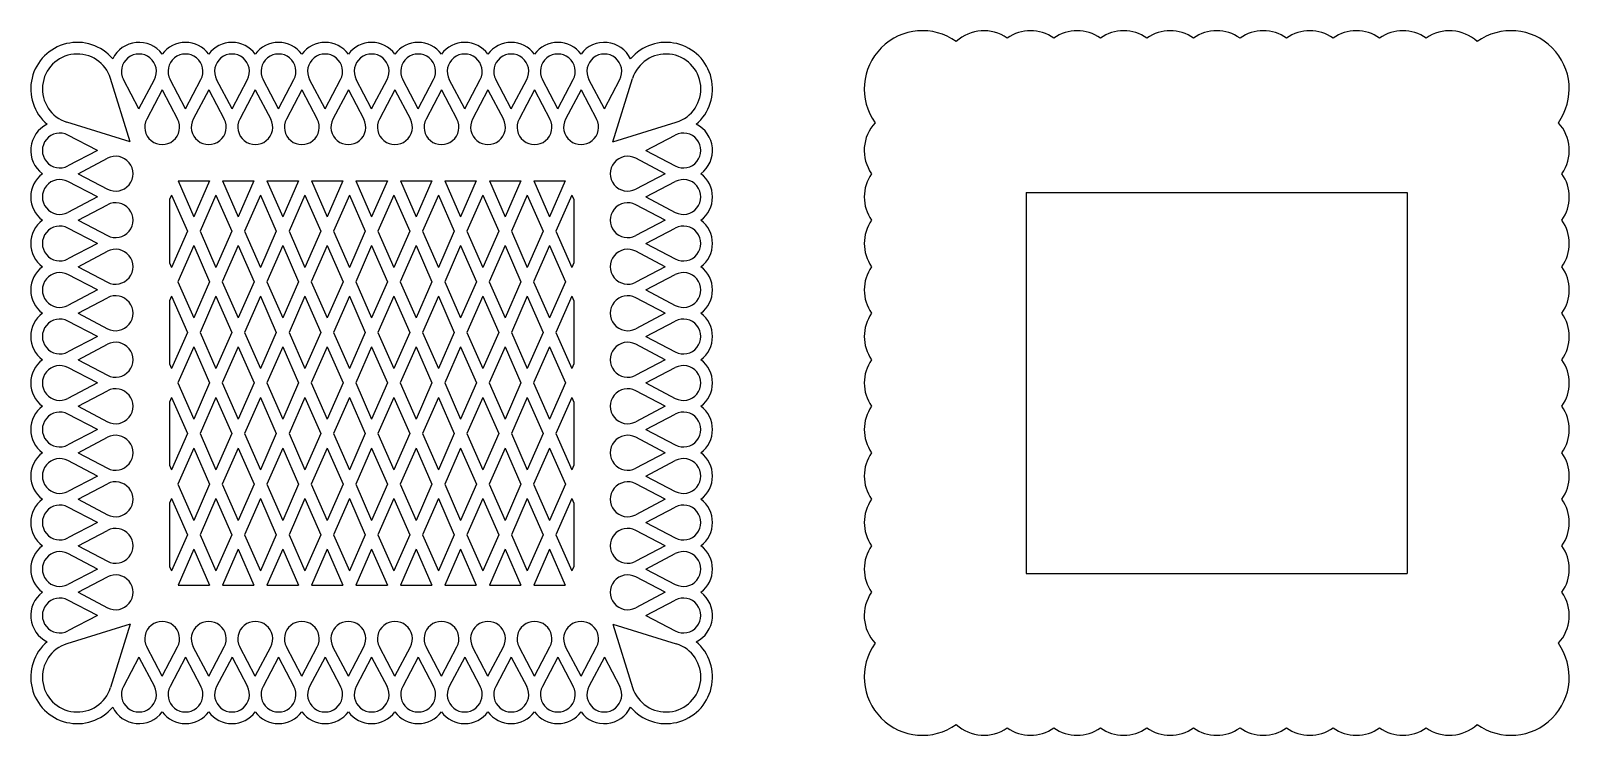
# Model space of a CAD drawing. Extents: x -370 to 192, y -58 to 235.
# Drawn here: x -72.5 to 191.9, y 113.5 to 234.7 of the extents above; entities that cross this region are included whole.
import ezdxf

# ---------------------------------------------------------------- set-up
doc = ezdxf.new("R2010")
doc.units = 0
doc.layers.get('0').update_dxf_attribs({"linetype": 'CONTINUOUS'})

msp = doc.modelspace()

# ---------------------------------------------------------------- linework, layer by layer
for p, q in [((-55.384269, 215.563399), (-58.76577, 226.454208)), ((-53.905075, 221.232139), (-56.560016, 226.278163)), ((-53.905075, 221.232139), (-51.250134, 226.278163)), ((-45.905075, 221.232139), (-48.560016, 226.278163)), ((-45.905075, 221.232139), (-43.250134, 226.278163)), ((-37.905075, 221.232139), (-40.560016, 226.278163)), ((-37.905075, 221.232139), (-35.250134, 226.278163)), ((-29.905075, 221.232139), (-32.560016, 226.278163)), ((-29.905075, 221.232139), (-27.250134, 226.278163)), ((-21.905075, 221.232139), (-24.560016, 226.278163)), ((-21.905075, 221.232139), (-19.250134, 226.278163)), ((-13.905075, 221.232139), (-16.560016, 226.278163)), ((-13.905075, 221.232139), (-11.250134, 226.278163)), ((-5.905075, 221.232139), (-8.560016, 226.278163)), ((-5.905075, 221.232139), (-3.250134, 226.278163)), ((2.094925, 221.232139), (-0.560016, 226.278163)), ((2.094925, 221.232139), (4.749866, 226.278163)), ((10.094925, 221.232139), (7.439984, 226.278163)), ((10.094925, 221.232139), (12.749866, 226.278163)), ((18.094925, 221.232139), (15.439984, 226.278163)), ((18.094925, 221.232139), (20.749866, 226.278163)), ((26.094925, 221.232139), (23.439984, 226.278163)), ((26.094925, 221.232139), (28.749866, 226.278163)), ((27.574119, 215.563399), (30.95562, 226.454208)), ((-49.905075, 224.539331), (-52.560016, 219.493307)), ((-49.905075, 224.539331), (-47.250134, 219.493307)), ((-41.905075, 224.539331), (-44.560016, 219.493307)), ((-41.905075, 224.539331), (-39.250134, 219.493307)), ((-33.905075, 224.539331), (-36.560016, 219.493307)), ((-33.905075, 224.539331), (-31.250134, 219.493307)), ((-25.905075, 224.539331), (-28.560016, 219.493307)), ((-25.905075, 224.539331), (-23.250134, 219.493307)), ((-17.905075, 224.539331), (-20.560016, 219.493307)), ((-17.905075, 224.539331), (-15.250134, 219.493307)), ((-9.905075, 224.539331), (-12.560016, 219.493307)), ((-9.905075, 224.539331), (-7.250134, 219.493307)), ((-1.905075, 224.539331), (-4.560016, 219.493307)), ((-1.905075, 224.539331), (0.749866, 219.493307)), ((6.094925, 224.539331), (3.439984, 219.493307)), ((6.094925, 224.539331), (8.749866, 219.493307)), ((14.094925, 224.539331), (11.439984, 219.493307)), ((14.094925, 224.539331), (16.749866, 219.493307)), ((22.094925, 224.539331), (19.439984, 219.493307)), ((22.094925, 224.539331), (24.749866, 219.493307)), ((-55.384269, 215.563399), (-66.275078, 218.9449)), ((27.574119, 215.563399), (38.464928, 218.9449)), ((-61.053009, 214.084206), (-66.099032, 216.739147)), ((33.242859, 214.084206), (38.288882, 216.739147)), ((-61.053009, 214.084206), (-66.099032, 211.429264)), ((-64.3602, 210.084206), (-59.314176, 212.739147)), ((36.55005, 210.084206), (31.504026, 212.739147)), ((33.242859, 214.084206), (38.288882, 211.429264)), ((-64.3602, 210.084206), (-59.314176, 207.429264)), ((36.55005, 210.084206), (31.504026, 207.429264)), ((-61.053009, 206.084206), (-66.099032, 208.739147)), ((-48.308953, 206.414233), (-48.655075, 205.626108)), ((-48.308953, 206.414233), (-45.578487, 200.19692)), ((-47.187385, 208.834256), (-44.4863, 202.683845)), ((-47.187385, 208.834256), (-41.785215, 208.834256)), ((-41.785215, 208.834256), (-44.4863, 202.683845)), ((-40.663647, 206.414233), (-43.394113, 200.19692)), ((-40.663647, 206.414233), (-37.93318, 200.19692)), ((-39.542079, 208.834256), (-36.840994, 202.683845)), ((-39.542079, 208.834256), (-34.139909, 208.834256)), ((-34.139909, 208.834256), (-36.840994, 202.683845)), ((-33.018341, 206.414233), (-35.748807, 200.19692)), ((-33.018341, 206.414233), (-30.287874, 200.19692)), ((-31.896772, 208.834256), (-29.195688, 202.683845)), ((-31.896772, 208.834256), (-26.494603, 208.834256)), ((-26.494603, 208.834256), (-29.195688, 202.683845)), ((-25.373034, 206.414233), (-28.103501, 200.19692)), ((-25.373034, 206.414233), (-22.642568, 200.19692)), ((-24.251466, 208.834256), (-21.550381, 202.683845)), ((-24.251466, 208.834256), (-18.849296, 208.834256)), ((-18.849296, 208.834256), (-21.550381, 202.683845)), ((-17.727728, 206.414233), (-20.458195, 200.19692)), ((-17.727728, 206.414233), (-14.997262, 200.19692)), ((-16.60616, 208.834256), (-13.905075, 202.683845)), ((-16.60616, 208.834256), (-11.20399, 208.834256)), ((-11.20399, 208.834256), (-13.905075, 202.683845)), ((-10.082422, 206.414233), (-12.812888, 200.19692)), ((-10.082422, 206.414233), (-7.351955, 200.19692)), ((-8.960854, 208.834256), (-6.259769, 202.683845)), ((-8.960854, 208.834256), (-3.558684, 208.834256)), ((-3.558684, 208.834256), (-6.259769, 202.683845)), ((-2.437116, 206.414233), (-5.167582, 200.19692)), ((-2.437116, 206.414233), (0.293351, 200.19692)), ((-1.315547, 208.834256), (1.385538, 202.683845)), ((-1.315547, 208.834256), (4.086623, 208.834256)), ((4.086623, 208.834256), (1.385538, 202.683845)), ((5.208191, 206.414233), (2.477724, 200.19692)), ((5.208191, 206.414233), (7.938657, 200.19692)), ((6.329759, 208.834256), (9.030844, 202.683845)), ((6.329759, 208.834256), (11.731929, 208.834256)), ((11.731929, 208.834256), (9.030844, 202.683845)), ((12.853497, 206.414233), (10.12303, 200.19692)), ((12.853497, 206.414233), (15.583964, 200.19692)), ((13.975065, 208.834256), (16.67615, 202.683845)), ((13.975065, 208.834256), (19.377235, 208.834256)), ((19.377235, 208.834256), (16.67615, 202.683845)), ((20.498803, 206.414233), (17.768337, 200.19692)), ((20.498803, 206.414233), (20.844925, 205.626108)), ((33.242859, 206.084206), (38.288882, 208.739147)), ((98.607954, 206.834256), (164.107954, 206.834256)), ((98.607954, 206.834256), (98.607954, 141.334156)), ((164.107954, 206.834256), (164.107954, 141.334156)), ((-61.053009, 206.084206), (-66.099032, 203.429264)), ((-64.3602, 202.084206), (-59.314176, 204.739147)), ((-48.655075, 205.626108), (-48.655075, 194.767731)), ((20.844925, 205.626108), (20.844925, 194.767731)), ((36.55005, 202.084206), (31.504026, 204.739147)), ((33.242859, 206.084206), (38.288882, 203.429264)), ((-64.3602, 202.084206), (-59.314176, 199.429264)), ((36.55005, 202.084206), (31.504026, 199.429264)), ((-61.053009, 198.084206), (-66.099032, 200.739147)), ((-45.578487, 200.19692), (-48.308953, 193.979607)), ((-43.394113, 200.19692), (-40.663647, 193.979607)), ((-37.93318, 200.19692), (-40.663647, 193.979607)), ((-35.748807, 200.19692), (-33.018341, 193.979607)), ((-30.287874, 200.19692), (-33.018341, 193.979607)), ((-28.103501, 200.19692), (-25.373034, 193.979607)), ((-22.642568, 200.19692), (-25.373034, 193.979607)), ((-20.458195, 200.19692), (-17.727728, 193.979607)), ((-14.997262, 200.19692), (-17.727728, 193.979607)), ((-12.812888, 200.19692), (-10.082422, 193.979607)), ((-7.351955, 200.19692), (-10.082422, 193.979607)), ((-5.167582, 200.19692), (-2.437116, 193.979607)), ((0.293351, 200.19692), (-2.437116, 193.979607)), ((2.477724, 200.19692), (5.208191, 193.979607)), ((7.938657, 200.19692), (5.208191, 193.979607)), ((10.12303, 200.19692), (12.853497, 193.979607)), ((15.583964, 200.19692), (12.853497, 193.979607)), ((17.768337, 200.19692), (20.498803, 193.979607)), ((33.242859, 198.084206), (38.288882, 200.739147)), ((-61.053009, 198.084206), (-66.099032, 195.429264)), ((-64.3602, 194.084206), (-59.314176, 196.739147)), ((-44.4863, 197.709995), (-47.216767, 191.492682)), ((-44.4863, 197.709995), (-41.755834, 191.492682)), ((-36.840994, 197.709995), (-39.57146, 191.492682)), ((-36.840994, 197.709995), (-34.110527, 191.492682)), ((-29.195688, 197.709995), (-31.926154, 191.492682)), ((-29.195688, 197.709995), (-26.465221, 191.492682)), ((-21.550381, 197.709995), (-24.280848, 191.492682)), ((-21.550381, 197.709995), (-18.819915, 191.492682)), ((-13.905075, 197.709995), (-16.635541, 191.492682)), ((-13.905075, 197.709995), (-11.174608, 191.492682)), ((-6.259769, 197.709995), (-8.990235, 191.492682)), ((-6.259769, 197.709995), (-3.529302, 191.492682)), ((1.385538, 197.709995), (-1.344929, 191.492682)), ((1.385538, 197.709995), (4.116004, 191.492682)), ((9.030844, 197.709995), (6.300377, 191.492682)), ((9.030844, 197.709995), (11.76131, 191.492682)), ((16.67615, 197.709995), (13.945684, 191.492682)), ((16.67615, 197.709995), (19.406617, 191.492682)), ((36.55005, 194.084206), (31.504026, 196.739147)), ((33.242859, 198.084206), (38.288882, 195.429264)), ((-64.3602, 194.084206), (-59.314176, 191.429264)), ((-48.655075, 194.767731), (-48.308953, 193.979607)), ((20.844925, 194.767731), (20.498803, 193.979607)), ((36.55005, 194.084206), (31.504026, 191.429264)), ((-61.053009, 190.084206), (-66.099032, 192.739147)), ((-47.216767, 191.492682), (-44.4863, 185.275369)), ((-41.755834, 191.492682), (-44.4863, 185.275369)), ((-39.57146, 191.492682), (-36.840994, 185.275369)), ((-34.110527, 191.492682), (-36.840994, 185.275369)), ((-31.926154, 191.492682), (-29.195688, 185.275369)), ((-26.465221, 191.492682), (-29.195688, 185.275369)), ((-24.280848, 191.492682), (-21.550381, 185.275369)), ((-18.819915, 191.492682), (-21.550381, 185.275369)), ((-16.635541, 191.492682), (-13.905075, 185.275369)), ((-11.174608, 191.492682), (-13.905075, 185.275369)), ((-8.990235, 191.492682), (-6.259769, 185.275369)), ((-3.529302, 191.492682), (-6.259769, 185.275369)), ((-1.344929, 191.492682), (1.385538, 185.275369)), ((4.116004, 191.492682), (1.385538, 185.275369)), ((6.300377, 191.492682), (9.030844, 185.275369)), ((11.76131, 191.492682), (9.030844, 185.275369)), ((13.945684, 191.492682), (16.67615, 185.275369)), ((19.406617, 191.492682), (16.67615, 185.275369)), ((33.242859, 190.084206), (38.288882, 192.739147)), ((-61.053009, 190.084206), (-66.099032, 187.429264)), ((-64.3602, 186.084206), (-59.314176, 188.739147)), ((-48.308953, 189.005757), (-48.655075, 188.217632)), ((-48.655075, 188.217632), (-48.655075, 177.359255)), ((-48.308953, 189.005757), (-45.578487, 182.788444)), ((-40.663647, 189.005757), (-43.394113, 182.788444)), ((-40.663647, 189.005757), (-37.93318, 182.788444)), ((-33.018341, 189.005757), (-35.748807, 182.788444)), ((-33.018341, 189.005757), (-30.287874, 182.788444)), ((-25.373034, 189.005757), (-28.103501, 182.788444)), ((-25.373034, 189.005757), (-22.642568, 182.788444)), ((-17.727728, 189.005757), (-20.458195, 182.788444)), ((-17.727728, 189.005757), (-14.997262, 182.788444)), ((-10.082422, 189.005757), (-12.812888, 182.788444)), ((-10.082422, 189.005757), (-7.351955, 182.788444)), ((-2.437116, 189.005757), (-5.167582, 182.788444)), ((-2.437116, 189.005757), (0.293351, 182.788444)), ((5.208191, 189.005757), (2.477724, 182.788444)), ((5.208191, 189.005757), (7.938657, 182.788444)), ((12.853497, 189.005757), (10.12303, 182.788444)), ((12.853497, 189.005757), (15.583964, 182.788444)), ((20.498803, 189.005757), (17.768337, 182.788444)), ((20.498803, 189.005757), (20.844925, 188.217632)), ((20.844925, 188.217632), (20.844925, 177.359255)), ((36.55005, 186.084206), (31.504026, 188.739147)), ((33.242859, 190.084206), (38.288882, 187.429264)), ((-64.3602, 186.084206), (-59.314176, 183.429264)), ((36.55005, 186.084206), (31.504026, 183.429264)), ((-61.053009, 182.084206), (-66.099032, 184.739147)), ((-45.578487, 182.788444), (-48.308953, 176.571131)), ((-43.394113, 182.788444), (-40.663647, 176.571131)), ((-37.93318, 182.788444), (-40.663647, 176.571131)), ((-35.748807, 182.788444), (-33.018341, 176.571131)), ((-30.287874, 182.788444), (-33.018341, 176.571131)), ((-28.103501, 182.788444), (-25.373034, 176.571131)), ((-22.642568, 182.788444), (-25.373034, 176.571131)), ((-20.458195, 182.788444), (-17.727728, 176.571131)), ((-14.997262, 182.788444), (-17.727728, 176.571131)), ((-12.812888, 182.788444), (-10.082422, 176.571131)), ((-7.351955, 182.788444), (-10.082422, 176.571131)), ((-5.167582, 182.788444), (-2.437116, 176.571131)), ((0.293351, 182.788444), (-2.437116, 176.571131)), ((2.477724, 182.788444), (5.208191, 176.571131)), ((7.938657, 182.788444), (5.208191, 176.571131)), ((10.12303, 182.788444), (12.853497, 176.571131)), ((15.583964, 182.788444), (12.853497, 176.571131)), ((17.768337, 182.788444), (20.498803, 176.571131)), ((33.242859, 182.084206), (38.288882, 184.739147)), ((-61.053009, 182.084206), (-66.099032, 179.429264)), ((-64.3602, 178.084206), (-59.314176, 180.739147)), ((-44.4863, 180.301518), (-47.216767, 174.084206)), ((-44.4863, 180.301518), (-41.755834, 174.084206)), ((-36.840994, 180.301518), (-39.57146, 174.084206)), ((-36.840994, 180.301518), (-34.110527, 174.084206)), ((-29.195688, 180.301518), (-31.926154, 174.084206)), ((-29.195688, 180.301518), (-26.465221, 174.084206)), ((-21.550381, 180.301518), (-24.280848, 174.084206)), ((-21.550381, 180.301518), (-18.819915, 174.084206)), ((-13.905075, 180.301518), (-16.635541, 174.084206)), ((-13.905075, 180.301518), (-11.174608, 174.084206)), ((-6.259769, 180.301518), (-8.990235, 174.084206)), ((-6.259769, 180.301518), (-3.529302, 174.084206)), ((1.385538, 180.301518), (-1.344929, 174.084206)), ((1.385538, 180.301518), (4.116004, 174.084206)), ((9.030844, 180.301518), (6.300377, 174.084206)), ((9.030844, 180.301518), (11.76131, 174.084206)), ((16.67615, 180.301518), (13.945684, 174.084206)), ((16.67615, 180.301518), (19.406617, 174.084206)), ((36.55005, 178.084206), (31.504026, 180.739147)), ((33.242859, 182.084206), (38.288882, 179.429264)), ((-64.3602, 178.084206), (-59.314176, 175.429264)), ((-48.655075, 177.359255), (-48.308953, 176.571131)), ((20.844925, 177.359255), (20.498803, 176.571131)), ((36.55005, 178.084206), (31.504026, 175.429264)), ((-61.053009, 174.084206), (-66.099032, 176.739147)), ((33.242859, 174.084206), (38.288882, 176.739147)), ((-61.053009, 174.084206), (-66.099032, 171.429264)), ((-64.3602, 170.084206), (-59.314176, 172.739147)), ((-47.216767, 174.084206), (-44.4863, 167.866893)), ((-41.755834, 174.084206), (-44.4863, 167.866893)), ((-39.57146, 174.084206), (-36.840994, 167.866893)), ((-34.110527, 174.084206), (-36.840994, 167.866893)), ((-31.926154, 174.084206), (-29.195688, 167.866893)), ((-26.465221, 174.084206), (-29.195688, 167.866893)), ((-24.280848, 174.084206), (-21.550381, 167.866893)), ((-18.819915, 174.084206), (-21.550381, 167.866893)), ((-16.635541, 174.084206), (-13.905075, 167.866893)), ((-11.174608, 174.084206), (-13.905075, 167.866893)), ((-8.990235, 174.084206), (-6.259769, 167.866893)), ((-3.529302, 174.084206), (-6.259769, 167.866893)), ((-1.344929, 174.084206), (1.385538, 167.866893)), ((4.116004, 174.084206), (1.385538, 167.866893)), ((6.300377, 174.084206), (9.030844, 167.866893)), ((11.76131, 174.084206), (9.030844, 167.866893)), ((13.945684, 174.084206), (16.67615, 167.866893)), ((19.406617, 174.084206), (16.67615, 167.866893)), ((36.55005, 170.084206), (31.504026, 172.739147)), ((33.242859, 174.084206), (38.288882, 171.429264)), ((-64.3602, 170.084206), (-59.314176, 167.429264)), ((-48.308953, 171.59728), (-48.655075, 170.809156)), ((-48.655075, 170.809156), (-48.655075, 159.950779)), ((-48.308953, 171.59728), (-45.578487, 165.379968)), ((-40.663647, 171.59728), (-43.394113, 165.379968)), ((-40.663647, 171.59728), (-37.93318, 165.379968)), ((-33.018341, 171.59728), (-35.748807, 165.379968)), ((-33.018341, 171.59728), (-30.287874, 165.379968)), ((-25.373034, 171.59728), (-28.103501, 165.379968)), ((-25.373034, 171.59728), (-22.642568, 165.379968)), ((-17.727728, 171.59728), (-20.458195, 165.379968)), ((-17.727728, 171.59728), (-14.997262, 165.379968)), ((-10.082422, 171.59728), (-12.812888, 165.379968)), ((-10.082422, 171.59728), (-7.351955, 165.379968)), ((-2.437116, 171.59728), (-5.167582, 165.379968)), ((-2.437116, 171.59728), (0.293351, 165.379968)), ((5.208191, 171.59728), (2.477724, 165.379968)), ((5.208191, 171.59728), (7.938657, 165.379968)), ((12.853497, 171.59728), (10.12303, 165.379968)), ((12.853497, 171.59728), (15.583964, 165.379968)), ((20.498803, 171.59728), (17.768337, 165.379968)), ((20.498803, 171.59728), (20.844925, 170.809156)), ((20.844925, 170.809156), (20.844925, 159.950779)), ((36.55005, 170.084206), (31.504026, 167.429264)), ((-61.053009, 166.084206), (-66.099032, 168.739147)), ((33.242859, 166.084206), (38.288882, 168.739147)), ((-61.053009, 166.084206), (-66.099032, 163.429264)), ((-64.3602, 162.084206), (-59.314176, 164.739147)), ((-45.578487, 165.379968), (-48.308953, 159.162655)), ((-43.394113, 165.379968), (-40.663647, 159.162655)), ((-37.93318, 165.379968), (-40.663647, 159.162655)), ((-35.748807, 165.379968), (-33.018341, 159.162655)), ((-30.287874, 165.379968), (-33.018341, 159.162655)), ((-28.103501, 165.379968), (-25.373034, 159.162655)), ((-22.642568, 165.379968), (-25.373034, 159.162655)), ((-20.458195, 165.379968), (-17.727728, 159.162655)), ((-14.997262, 165.379968), (-17.727728, 159.162655)), ((-12.812888, 165.379968), (-10.082422, 159.162655)), ((-7.351955, 165.379968), (-10.082422, 159.162655)), ((-5.167582, 165.379968), (-2.437116, 159.162655)), ((0.293351, 165.379968), (-2.437116, 159.162655)), ((2.477724, 165.379968), (5.208191, 159.162655)), ((7.938657, 165.379968), (5.208191, 159.162655)), ((10.12303, 165.379968), (12.853497, 159.162655)), ((15.583964, 165.379968), (12.853497, 159.162655)), ((17.768337, 165.379968), (20.498803, 159.162655)), ((36.55005, 162.084206), (31.504026, 164.739147)), ((33.242859, 166.084206), (38.288882, 163.429264)), ((-64.3602, 162.084206), (-59.314176, 159.429264)), ((-44.4863, 162.893042), (-47.216767, 156.675729)), ((-44.4863, 162.893042), (-41.755834, 156.675729)), ((-36.840994, 162.893042), (-39.57146, 156.675729)), ((-36.840994, 162.893042), (-34.110527, 156.675729)), ((-29.195688, 162.893042), (-31.926154, 156.675729)), ((-29.195688, 162.893042), (-26.465221, 156.675729)), ((-21.550381, 162.893042), (-24.280848, 156.675729)), ((-21.550381, 162.893042), (-18.819915, 156.675729)), ((-13.905075, 162.893042), (-16.635541, 156.675729)), ((-13.905075, 162.893042), (-11.174608, 156.675729)), ((-6.259769, 162.893042), (-8.990235, 156.675729)), ((-6.259769, 162.893042), (-3.529302, 156.675729)), ((1.385538, 162.893042), (-1.344929, 156.675729)), ((1.385538, 162.893042), (4.116004, 156.675729)), ((9.030844, 162.893042), (6.300377, 156.675729)), ((9.030844, 162.893042), (11.76131, 156.675729)), ((16.67615, 162.893042), (13.945684, 156.675729)), ((16.67615, 162.893042), (19.406617, 156.675729)), ((36.55005, 162.084206), (31.504026, 159.429264)), ((-61.053009, 158.084206), (-66.099032, 160.739147)), ((-48.655075, 159.950779), (-48.308953, 159.162655)), ((20.844925, 159.950779), (20.498803, 159.162655)), ((33.242859, 158.084206), (38.288882, 160.739147)), ((-61.053009, 158.084206), (-66.099032, 155.429264)), ((-64.3602, 154.084206), (-59.314176, 156.739147)), ((-47.216767, 156.675729), (-44.4863, 150.458417)), ((-41.755834, 156.675729), (-44.4863, 150.458417)), ((-39.57146, 156.675729), (-36.840994, 150.458417)), ((-34.110527, 156.675729), (-36.840994, 150.458417)), ((-31.926154, 156.675729), (-29.195688, 150.458417)), ((-26.465221, 156.675729), (-29.195688, 150.458417)), ((-24.280848, 156.675729), (-21.550381, 150.458417)), ((-18.819915, 156.675729), (-21.550381, 150.458417)), ((-16.635541, 156.675729), (-13.905075, 150.458417)), ((-11.174608, 156.675729), (-13.905075, 150.458417)), ((-8.990235, 156.675729), (-6.259769, 150.458417)), ((-3.529302, 156.675729), (-6.259769, 150.458417)), ((-1.344929, 156.675729), (1.385538, 150.458417)), ((4.116004, 156.675729), (1.385538, 150.458417)), ((6.300377, 156.675729), (9.030844, 150.458417)), ((11.76131, 156.675729), (9.030844, 150.458417)), ((13.945684, 156.675729), (16.67615, 150.458417)), ((19.406617, 156.675729), (16.67615, 150.458417)), ((36.55005, 154.084206), (31.504026, 156.739147)), ((33.242859, 158.084206), (38.288882, 155.429264)), ((-64.3602, 154.084206), (-59.314176, 151.429264)), ((-48.308953, 154.188804), (-48.655075, 153.40068)), ((-48.655075, 153.40068), (-48.655075, 142.542303)), ((-48.308953, 154.188804), (-45.578487, 147.971491)), ((-40.663647, 154.188804), (-43.394113, 147.971491)), ((-40.663647, 154.188804), (-37.93318, 147.971491)), ((-33.018341, 154.188804), (-35.748807, 147.971491)), ((-33.018341, 154.188804), (-30.287874, 147.971491)), ((-25.373034, 154.188804), (-28.103501, 147.971491)), ((-25.373034, 154.188804), (-22.642568, 147.971491)), ((-17.727728, 154.188804), (-20.458195, 147.971491)), ((-17.727728, 154.188804), (-14.997262, 147.971491)), ((-10.082422, 154.188804), (-12.812888, 147.971491)), ((-10.082422, 154.188804), (-7.351955, 147.971491)), ((-2.437116, 154.188804), (-5.167582, 147.971491)), ((-2.437116, 154.188804), (0.293351, 147.971491)), ((5.208191, 154.188804), (2.477724, 147.971491)), ((5.208191, 154.188804), (7.938657, 147.971491)), ((12.853497, 154.188804), (10.12303, 147.971491)), ((12.853497, 154.188804), (15.583964, 147.971491)), ((20.498803, 154.188804), (17.768337, 147.971491)), ((20.498803, 154.188804), (20.844925, 153.40068)), ((20.844925, 153.40068), (20.844925, 142.542303)), ((36.55005, 154.084206), (31.504026, 151.429264)), ((-61.053009, 150.084206), (-66.099032, 152.739147)), ((33.242859, 150.084206), (38.288882, 152.739147)), ((-61.053009, 150.084206), (-66.099032, 147.429264)), ((-64.3602, 146.084206), (-59.314176, 148.739147)), ((36.55005, 146.084206), (31.504026, 148.739147)), ((33.242859, 150.084206), (38.288882, 147.429264)), ((-64.3602, 146.084206), (-59.314176, 143.429264)), ((-45.578487, 147.971491), (-48.308953, 141.754179)), ((-44.4863, 145.484566), (-47.187385, 139.334156)), ((-44.4863, 145.484566), (-41.785215, 139.334156)), ((-43.394113, 147.971491), (-40.663647, 141.754179)), ((-37.93318, 147.971491), (-40.663647, 141.754179)), ((-36.840994, 145.484566), (-39.542079, 139.334156)), ((-36.840994, 145.484566), (-34.139909, 139.334156)), ((-35.748807, 147.971491), (-33.018341, 141.754179)), ((-30.287874, 147.971491), (-33.018341, 141.754179)), ((-29.195688, 145.484566), (-31.896772, 139.334156)), ((-29.195688, 145.484566), (-26.494603, 139.334156)), ((-28.103501, 147.971491), (-25.373034, 141.754179)), ((-22.642568, 147.971491), (-25.373034, 141.754179)), ((-21.550381, 145.484566), (-24.251466, 139.334156)), ((-21.550381, 145.484566), (-18.849296, 139.334156)), ((-20.458195, 147.971491), (-17.727728, 141.754179)), ((-14.997262, 147.971491), (-17.727728, 141.754179)), ((-13.905075, 145.484566), (-16.60616, 139.334156)), ((-13.905075, 145.484566), (-11.20399, 139.334156)), ((-12.812888, 147.971491), (-10.082422, 141.754179)), ((-7.351955, 147.971491), (-10.082422, 141.754179)), ((-6.259769, 145.484566), (-8.960854, 139.334156)), ((-6.259769, 145.484566), (-3.558684, 139.334156)), ((-5.167582, 147.971491), (-2.437116, 141.754179)), ((0.293351, 147.971491), (-2.437116, 141.754179)), ((1.385538, 145.484566), (-1.315547, 139.334156)), ((1.385538, 145.484566), (4.086623, 139.334156)), ((2.477724, 147.971491), (5.208191, 141.754179)), ((7.938657, 147.971491), (5.208191, 141.754179)), ((9.030844, 145.484566), (6.329759, 139.334156)), ((9.030844, 145.484566), (11.731929, 139.334156)), ((10.12303, 147.971491), (12.853497, 141.754179)), ((15.583964, 147.971491), (12.853497, 141.754179)), ((16.67615, 145.484566), (13.975065, 139.334156)), ((16.67615, 145.484566), (19.377235, 139.334156)), ((17.768337, 147.971491), (20.498803, 141.754179)), ((36.55005, 146.084206), (31.504026, 143.429264)), ((-61.053009, 142.084206), (-66.099032, 144.739147)), ((33.242859, 142.084206), (38.288882, 144.739147)), ((-61.053009, 142.084206), (-66.099032, 139.429264)), ((-64.3602, 138.084206), (-59.314176, 140.739147)), ((-48.655075, 142.542303), (-48.308953, 141.754179)), ((20.844925, 142.542303), (20.498803, 141.754179)), ((36.55005, 138.084206), (31.504026, 140.739147)), ((33.242859, 142.084206), (38.288882, 139.429264)), ((98.607954, 141.334156), (164.107954, 141.334156)), ((-64.3602, 138.084206), (-59.314176, 135.429264)), ((-47.187385, 139.334156), (-41.785215, 139.334156)), ((-39.542079, 139.334156), (-34.139909, 139.334156)), ((-31.896772, 139.334156), (-26.494603, 139.334156)), ((-24.251466, 139.334156), (-18.849296, 139.334156)), ((-16.60616, 139.334156), (-11.20399, 139.334156)), ((-8.960854, 139.334156), (-3.558684, 139.334156)), ((-1.315547, 139.334156), (4.086623, 139.334156)), ((6.329759, 139.334156), (11.731929, 139.334156)), ((13.975065, 139.334156), (19.377235, 139.334156)), ((36.55005, 138.084206), (31.504026, 135.429264)), ((-61.053009, 134.084206), (-66.099032, 136.739147)), ((33.242859, 134.084206), (38.288882, 136.739147)), ((-55.384269, 132.605012), (-66.275078, 129.223511)), ((-61.053009, 134.084206), (-66.099032, 131.429264)), ((-55.384269, 132.605012), (-58.76577, 121.714203)), ((27.574119, 132.605012), (38.464928, 129.223511)), ((27.574119, 132.605012), (30.95562, 121.714203)), ((33.242859, 134.084206), (38.288882, 131.429264)), ((-53.905075, 126.936272), (-56.560016, 121.890248)), ((-53.905075, 126.936272), (-51.250134, 121.890248)), ((-49.905075, 123.62908), (-52.560016, 128.675104)), ((-49.905075, 123.62908), (-47.250134, 128.675104)), ((-45.905075, 126.936272), (-48.560016, 121.890248)), ((-45.905075, 126.936272), (-43.250134, 121.890248)), ((-41.905075, 123.62908), (-44.560016, 128.675104)), ((-41.905075, 123.62908), (-39.250134, 128.675104)), ((-37.905075, 126.936272), (-40.560016, 121.890248)), ((-37.905075, 126.936272), (-35.250134, 121.890248)), ((-33.905075, 123.62908), (-36.560016, 128.675104)), ((-33.905075, 123.62908), (-31.250134, 128.675104)), ((-29.905075, 126.936272), (-32.560016, 121.890248)), ((-29.905075, 126.936272), (-27.250134, 121.890248)), ((-25.905075, 123.62908), (-28.560016, 128.675104)), ((-25.905075, 123.62908), (-23.250134, 128.675104)), ((-21.905075, 126.936272), (-24.560016, 121.890248)), ((-21.905075, 126.936272), (-19.250134, 121.890248)), ((-17.905075, 123.62908), (-20.560016, 128.675104)), ((-17.905075, 123.62908), (-15.250134, 128.675104)), ((-13.905075, 126.936272), (-16.560016, 121.890248)), ((-13.905075, 126.936272), (-11.250134, 121.890248)), ((-9.905075, 123.62908), (-12.560016, 128.675104)), ((-9.905075, 123.62908), (-7.250134, 128.675104)), ((-5.905075, 126.936272), (-8.560016, 121.890248)), ((-5.905075, 126.936272), (-3.250134, 121.890248)), ((-1.905075, 123.62908), (-4.560016, 128.675104)), ((-1.905075, 123.62908), (0.749866, 128.675104)), ((2.094925, 126.936272), (-0.560016, 121.890248)), ((2.094925, 126.936272), (4.749866, 121.890248)), ((6.094925, 123.62908), (3.439984, 128.675104)), ((6.094925, 123.62908), (8.749866, 128.675104)), ((10.094925, 126.936272), (7.439984, 121.890248)), ((10.094925, 126.936272), (12.749866, 121.890248)), ((14.094925, 123.62908), (11.439984, 128.675104)), ((14.094925, 123.62908), (16.749866, 128.675104)), ((18.094925, 126.936272), (15.439984, 121.890248)), ((18.094925, 126.936272), (20.749866, 121.890248)), ((22.094925, 123.62908), (19.439984, 128.675104)), ((22.094925, 123.62908), (24.749866, 128.675104)), ((26.094925, 126.936272), (23.439984, 121.890248)), ((26.094925, 126.936272), (28.749866, 121.890248))]:
    msp.add_line(p, q)
for centre, radius, start, end in [((80.767112, 224.675048), 10, 54.36809, 215.63191), ((91.357954, 227.675048), 7, 55.150095, 132.900433), ((99.357954, 227.675048), 7, 55.150095, 124.849905), ((107.357954, 227.675048), 7, 55.150095, 124.849905), ((115.357954, 227.675048), 7, 55.150095, 124.849905), ((123.357954, 227.675048), 7, 55.150095, 124.849905), ((131.357954, 227.675048), 7, 55.150095, 124.849905), ((139.357954, 227.675048), 7, 55.150095, 124.849905), ((147.357954, 227.675048), 7, 55.150095, 124.849905), ((155.357954, 227.675048), 7, 55.150095, 124.849905), ((163.357954, 227.675048), 7, 55.150095, 124.849905), ((171.357954, 227.675048), 7, 47.099567, 124.849905), ((181.948796, 224.675048), 10, 324.36809, 125.63191), ((-64.495917, 224.675048), 8, 40.391499, 229.608501), ((-64.495917, 224.675048), 6, 17.249113, 252.750887), ((-53.905075, 227.675048), 5, 36.869898, 154.09941), ((-53.905075, 227.675048), 3, 332.249113, 207.750887), ((-45.905075, 227.675048), 5, 36.869898, 143.130102), ((-45.905075, 227.675048), 3, 332.249113, 207.750887), ((-37.905075, 227.675048), 5, 36.869898, 143.130102), ((-37.905075, 227.675048), 3, 332.249113, 207.750887), ((-29.905075, 227.675048), 5, 36.869898, 143.130102), ((-29.905075, 227.675048), 3, 332.249113, 207.750887), ((-21.905075, 227.675048), 5, 36.869898, 143.130102), ((-21.905075, 227.675048), 3, 332.249113, 207.750887), ((-13.905075, 227.675048), 5, 36.869898, 143.130102), ((-13.905075, 227.675048), 3, 332.249113, 207.750887), ((-5.905075, 227.675048), 5, 36.869898, 143.130102), ((-5.905075, 227.675048), 3, 332.249113, 207.750887), ((2.094925, 227.675048), 5, 36.869898, 143.130102), ((2.094925, 227.675048), 3, 332.249113, 207.750887), ((10.094925, 227.675048), 5, 36.869898, 143.130102), ((10.094925, 227.675048), 3, 332.249113, 207.750887), ((18.094925, 227.675048), 5, 36.869898, 143.130102), ((18.094925, 227.675048), 3, 332.249113, 207.750887), ((26.094925, 227.675048), 5, 25.90059, 143.130102), ((26.094925, 227.675048), 3, 332.249113, 207.750887), ((36.685767, 224.675048), 8, 310.391499, 139.608501), ((36.685767, 224.675048), 6, 287.249113, 162.750887), ((-49.905075, 218.096422), 3, 152.249113, 27.750887), ((-41.905075, 218.096422), 3, 152.249113, 27.750887), ((-33.905075, 218.096422), 3, 152.249113, 27.750887), ((-25.905075, 218.096422), 3, 152.249113, 27.750887), ((-17.905075, 218.096422), 3, 152.249113, 27.750887), ((-9.905075, 218.096422), 3, 152.249113, 27.750887), ((-1.905075, 218.096422), 3, 152.249113, 27.750887), ((6.094925, 218.096422), 3, 152.249113, 27.750887), ((14.094925, 218.096422), 3, 152.249113, 27.750887), ((22.094925, 218.096422), 3, 152.249113, 27.750887), ((-67.495917, 214.084206), 5, 115.90059, 233.130102), ((-67.495917, 214.084206), 3, 62.249113, 297.750887), ((39.685767, 214.084206), 3, 242.249113, 117.750887), ((39.685767, 214.084206), 5, 306.869898, 64.09941), ((77.767112, 214.084206), 7, 137.099567, 214.849905), ((184.948796, 214.084206), 7, 325.150095, 42.900433), ((-57.917292, 210.084206), 3, 242.249113, 117.750887), ((30.107142, 210.084206), 3, 62.249113, 297.750887), ((-67.495917, 206.084206), 5, 126.869898, 233.130102), ((-67.495917, 206.084206), 3, 62.249113, 297.750887), ((39.685767, 206.084206), 3, 242.249113, 117.750887), ((39.685767, 206.084206), 5, 306.869898, 53.130102), ((77.767112, 206.084206), 7, 145.150095, 214.849905), ((184.948796, 206.084206), 7, 325.150095, 34.849905), ((-57.917292, 202.084206), 3, 242.249113, 117.750887), ((30.107142, 202.084206), 3, 62.249113, 297.750887), ((-67.495917, 198.084206), 5, 126.869898, 233.130102), ((-67.495917, 198.084206), 3, 62.249113, 297.750887), ((39.685767, 198.084206), 3, 242.249113, 117.750887), ((39.685767, 198.084206), 5, 306.869898, 53.130102), ((77.767112, 198.084206), 7, 145.150095, 214.849905), ((184.948796, 198.084206), 7, 325.150095, 34.849905), ((-57.917292, 194.084206), 3, 242.249113, 117.750887), ((30.107142, 194.084206), 3, 62.249113, 297.750887), ((-67.495917, 190.084206), 5, 126.869898, 233.130102), ((-67.495917, 190.084206), 3, 62.249113, 297.750887), ((39.685767, 190.084206), 3, 242.249113, 117.750887), ((39.685767, 190.084206), 5, 306.869898, 53.130102), ((77.767112, 190.084206), 7, 145.150095, 214.849905), ((184.948796, 190.084206), 7, 325.150095, 34.849905), ((-57.917292, 186.084206), 3, 242.249113, 117.750887), ((30.107142, 186.084206), 3, 62.249113, 297.750887), ((-67.495917, 182.084206), 5, 126.869898, 233.130102), ((39.685767, 182.084206), 5, 306.869898, 53.130102), ((77.767112, 182.084206), 7, 145.150095, 214.849905), ((184.948796, 182.084206), 7, 325.150095, 34.849905), ((-67.495917, 182.084206), 3, 62.249113, 297.750887), ((39.685767, 182.084206), 3, 242.249113, 117.750887), ((-57.917292, 178.084206), 3, 242.249113, 117.750887), ((30.107142, 178.084206), 3, 62.249113, 297.750887), ((-67.495917, 174.084206), 5, 126.869898, 233.130102), ((39.685767, 174.084206), 5, 306.869898, 53.130102), ((77.767112, 174.084206), 7, 145.150095, 214.849905), ((184.948796, 174.084206), 7, 325.150095, 34.849905), ((-67.495917, 174.084206), 3, 62.249113, 297.750887), ((39.685767, 174.084206), 3, 242.249113, 117.750887), ((-57.917292, 170.084206), 3, 242.249113, 117.750887), ((30.107142, 170.084206), 3, 62.249113, 297.750887), ((-67.495917, 166.084206), 5, 126.869898, 233.130102), ((39.685767, 166.084206), 5, 306.869898, 53.130102), ((77.767112, 166.084206), 7, 145.150095, 214.849905), ((184.948796, 166.084206), 7, 325.150095, 34.849905), ((-67.495917, 166.084206), 3, 62.249113, 297.750887), ((39.685767, 166.084206), 3, 242.249113, 117.750887), ((-57.917292, 162.084206), 3, 242.249113, 117.750887), ((30.107142, 162.084206), 3, 62.249113, 297.750887), ((-67.495917, 158.084206), 5, 126.869898, 233.130102), ((39.685767, 158.084206), 5, 306.869898, 53.130102), ((77.767112, 158.084206), 7, 145.150095, 214.849905), ((184.948796, 158.084206), 7, 325.150095, 34.849905), ((-67.495917, 158.084206), 3, 62.249113, 297.750887), ((39.685767, 158.084206), 3, 242.249113, 117.750887), ((-57.917292, 154.084206), 3, 242.249113, 117.750887), ((30.107142, 154.084206), 3, 62.249113, 297.750887), ((-67.495917, 150.084206), 5, 126.869898, 233.130102), ((39.685767, 150.084206), 5, 306.869898, 53.130102), ((77.767112, 150.084206), 7, 145.150095, 214.849905), ((184.948796, 150.084206), 7, 325.150095, 34.849905), ((-67.495917, 150.084206), 3, 62.249113, 297.750887), ((39.685767, 150.084206), 3, 242.249113, 117.750887), ((-57.917292, 146.084206), 3, 242.249113, 117.750887), ((30.107142, 146.084206), 3, 62.249113, 297.750887), ((-67.495917, 142.084206), 5, 126.869898, 233.130102), ((39.685767, 142.084206), 5, 306.869898, 53.130102), ((77.767112, 142.084206), 7, 145.150095, 214.849905), ((184.948796, 142.084206), 7, 325.150095, 34.849905), ((-67.495917, 142.084206), 3, 62.249113, 297.750887), ((39.685767, 142.084206), 3, 242.249113, 117.750887), ((-57.917292, 138.084206), 3, 242.249113, 117.750887), ((30.107142, 138.084206), 3, 62.249113, 297.750887), ((-67.495917, 134.084206), 5, 126.869898, 244.09941), ((39.685767, 134.084206), 5, 295.90059, 53.130102), ((77.767112, 134.084206), 7, 145.150095, 222.900433), ((184.948796, 134.084206), 7, 317.099567, 34.849905), ((-67.495917, 134.084206), 3, 62.249113, 297.750887), ((39.685767, 134.084206), 3, 242.249113, 117.750887), ((-49.905075, 130.071989), 3, 332.249113, 207.750887), ((-41.905075, 130.071989), 3, 332.249113, 207.750887), ((-33.905075, 130.071989), 3, 332.249113, 207.750887), ((-25.905075, 130.071989), 3, 332.249113, 207.750887), ((-17.905075, 130.071989), 3, 332.249113, 207.750887), ((-9.905075, 130.071989), 3, 332.249113, 207.750887), ((-1.905075, 130.071989), 3, 332.249113, 207.750887), ((6.094925, 130.071989), 3, 332.249113, 207.750887), ((14.094925, 130.071989), 3, 332.249113, 207.750887), ((22.094925, 130.071989), 3, 332.249113, 207.750887), ((-64.495917, 123.493363), 8, 130.391499, 319.608501), ((36.685767, 123.493363), 8, 220.391499, 49.608501), ((-64.495917, 123.493363), 6, 107.249113, 342.750887), ((36.685767, 123.493363), 6, 197.249113, 72.750887), ((80.767112, 123.493363), 10, 144.36809, 305.63191), ((181.948796, 123.493363), 10, 234.36809, 35.63191), ((-53.905075, 120.493363), 3, 152.249113, 27.750887), ((-45.905075, 120.493363), 3, 152.249113, 27.750887), ((-37.905075, 120.493363), 3, 152.249113, 27.750887), ((-29.905075, 120.493363), 3, 152.249113, 27.750887), ((-21.905075, 120.493363), 3, 152.249113, 27.750887), ((-13.905075, 120.493363), 3, 152.249113, 27.750887), ((-5.905075, 120.493363), 3, 152.249113, 27.750887), ((2.094925, 120.493363), 3, 152.249113, 27.750887), ((10.094925, 120.493363), 3, 152.249113, 27.750887), ((18.094925, 120.493363), 3, 152.249113, 27.750887), ((26.094925, 120.493363), 3, 152.249113, 27.750887), ((-53.905075, 120.493363), 5, 205.90059, 323.130102), ((-45.905075, 120.493363), 5, 216.869898, 323.130102), ((-37.905075, 120.493363), 5, 216.869898, 323.130102), ((-29.905075, 120.493363), 5, 216.869898, 323.130102), ((-21.905075, 120.493363), 5, 216.869898, 323.130102), ((-13.905075, 120.493363), 5, 216.869898, 323.130102), ((-5.905075, 120.493363), 5, 216.869898, 323.130102), ((2.094925, 120.493363), 5, 216.869898, 323.130102), ((10.094925, 120.493363), 5, 216.869898, 323.130102), ((18.094925, 120.493363), 5, 216.869898, 323.130102), ((26.094925, 120.493363), 5, 216.869898, 334.09941), ((91.357954, 120.493363), 7, 227.099567, 304.849905), ((99.357954, 120.493363), 7, 235.150095, 304.849905), ((107.357954, 120.493363), 7, 235.150095, 304.849905), ((115.357954, 120.493363), 7, 235.150095, 304.849905), ((123.357954, 120.493363), 7, 235.150095, 304.849905), ((131.357954, 120.493363), 7, 235.150095, 304.849905), ((139.357954, 120.493363), 7, 235.150095, 304.849905), ((147.357954, 120.493363), 7, 235.150095, 304.849905), ((155.357954, 120.493363), 7, 235.150095, 304.849905), ((163.357954, 120.493363), 7, 235.150095, 304.849905), ((171.357954, 120.493363), 7, 235.150095, 312.900433)]:
    msp.add_arc(centre, radius, start, end)

doc.saveas('drawing.dxf')
